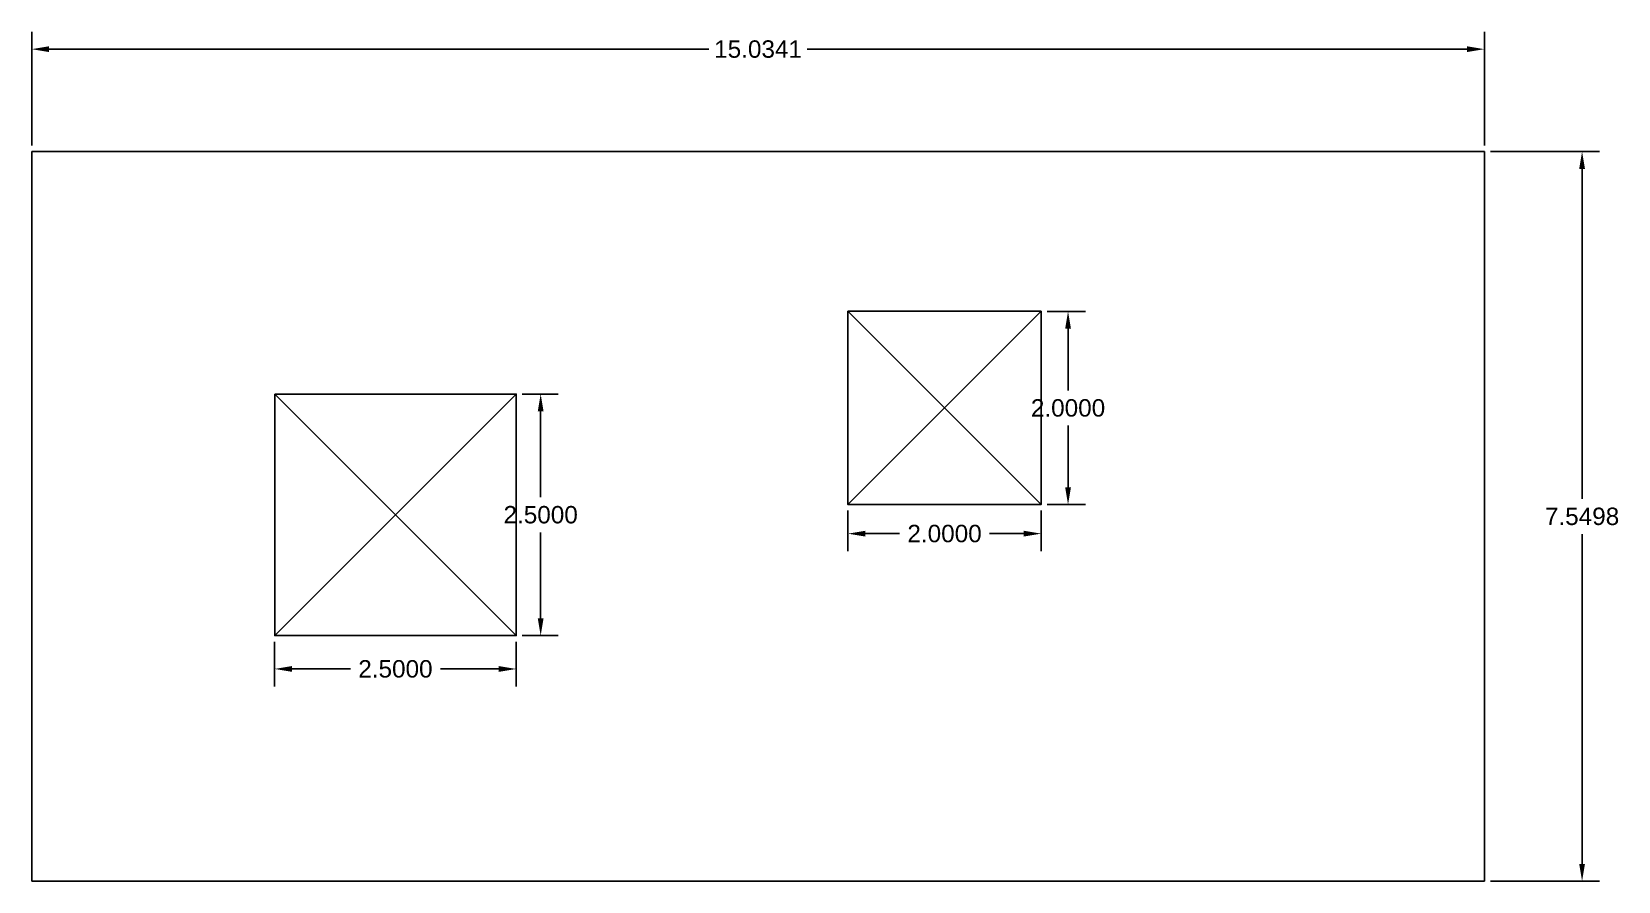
# Model space of a CAD drawing. Header units: inches. Extents: x 12.5 to 28.9, y 10 to 18.8.
import ezdxf

# ---------------------------------------------------------------- set-up
doc = ezdxf.new("R2010")
doc.units = ezdxf.units.IN
doc.header["$MEASUREMENT"] = 0
doc.styles.get("Standard").update_dxf_attribs({"font": 'Arial.ttf'})
doc.dimstyles.get("Standard").update_dxf_attribs({"dimtxt": 0.18, "dimasz": 0.18, "dimexe": 0.18, "dimexo": 0.0625, "dimgap": 0.09, "dimtad": 0, "dimtih": 1, "dimtoh": 1, "dimdec": 4, "dimzin": 0, "dimdsep": 46, "dimtxsty": 'Standard', "dimcen": 0.09, "dimadec": 0, "dimazin": 0, "dimtfac": 1, "dimtdec": 4, "dimtofl": 0, "dimtmove": 0, "dimatfit": 3, "dimfxl": 1, "dimtolj": 1, "dimtzin": 0, "dimarcsym": 0})

# ---------------------------------------------------------------- blocks, each defined once
blk = doc.blocks.new('*D1')
at = {"color": 0, "lineweight": -2, "transparency": 16777216}
for p, q in [((12.486, 17.572), (12.486, 18.75)), ((27.52, 17.572), (27.52, 18.75)), ((12.666, 18.57), (19.495, 18.57)), ((27.34, 18.57), (20.511, 18.57))]:
    blk.add_line(p, q, dxfattribs=at)
at = {"color": 0, "transparency": 16777216}
for points in [[(12.666, 18.6), (12.666, 18.54), (12.486, 18.57)], [(27.34, 18.6), (27.34, 18.54), (27.52, 18.57)]]:
    blk.add_solid(points, dxfattribs=at)
at = {"layer": 'Defpoints', "color": 0, "transparency": 16777216}
for p in [(27.52, 18.57), (12.486, 17.51), (27.52, 17.51)]:
    blk.add_point(p, dxfattribs=at)
at = {"color": 0, "transparency": 16777216, "insert": (20.003, 18.57), "char_height": 0.18, "attachment_point": 5}
blk.add_mtext('\\A1;15.0341', dxfattribs=at)
blk = doc.blocks.new('*D2')
at = {"color": 0, "lineweight": -2, "transparency": 16777216}
for p, q in [((27.582, 17.51), (28.711, 17.51)), ((28.531, 17.33), (28.531, 13.917)), ((28.531, 10.14), (28.531, 13.553)), ((27.582, 9.96), (28.711, 9.96))]:
    blk.add_line(p, q, dxfattribs=at)
at = {"color": 0, "transparency": 16777216}
for points in [[(28.501, 17.33), (28.561, 17.33), (28.531, 17.51)], [(28.501, 10.14), (28.561, 10.14), (28.531, 9.96)]]:
    blk.add_solid(points, dxfattribs=at)
at = {"layer": 'Defpoints', "color": 0, "transparency": 16777216}
for p in [(27.52, 17.51), (27.52, 9.96), (28.531, 9.96)]:
    blk.add_point(p, dxfattribs=at)
at = {"color": 0, "transparency": 16777216, "insert": (28.531, 13.735), "char_height": 0.18, "attachment_point": 5}
blk.add_mtext('\\A1;7.5498', dxfattribs=at)
blk = doc.blocks.new('*D10')
at = {"color": 0, "lineweight": -2, "transparency": 16777216}
for p, q in [((17.563, 15.002), (17.933, 15.002)), ((17.753, 14.822), (17.753, 13.934)), ((17.753, 12.682), (17.753, 13.57)), ((17.563, 12.502), (17.933, 12.502))]:
    blk.add_line(p, q, dxfattribs=at)
at = {"color": 0, "transparency": 16777216}
for points in [[(17.723, 14.822), (17.783, 14.822), (17.753, 15.002)], [(17.723, 12.682), (17.783, 12.682), (17.753, 12.502)]]:
    blk.add_solid(points, dxfattribs=at)
at = {"layer": 'Defpoints', "color": 0, "transparency": 16777216}
for p in [(17.5, 15.002), (17.5, 12.502), (17.753, 12.502)]:
    blk.add_point(p, dxfattribs=at)
at = {"color": 0, "transparency": 16777216, "insert": (17.753, 13.752), "char_height": 0.18, "attachment_point": 5}
blk.add_mtext('\\A1;2.5000', dxfattribs=at)
blk = doc.blocks.new('*D11')
at = {"color": 0, "lineweight": -2, "transparency": 16777216}
for p, q in [((15, 12.439), (15, 11.977)), ((17.5, 12.439), (17.5, 11.977)), ((15.18, 12.157), (15.786, 12.157)), ((17.32, 12.157), (16.715, 12.157))]:
    blk.add_line(p, q, dxfattribs=at)
at = {"color": 0, "transparency": 16777216}
for points in [[(15.18, 12.187), (15.18, 12.127), (15, 12.157)], [(17.32, 12.187), (17.32, 12.127), (17.5, 12.157)]]:
    blk.add_solid(points, dxfattribs=at)
at = {"layer": 'Defpoints', "color": 0, "transparency": 16777216}
for p in [(15, 12.502), (17.5, 12.502), (15, 12.157)]:
    blk.add_point(p, dxfattribs=at)
at = {"color": 0, "transparency": 16777216, "insert": (16.25, 12.157), "char_height": 0.18, "attachment_point": 5}
blk.add_mtext('\\A1;2.5000', dxfattribs=at)
blk = doc.blocks.new('*D12')
at = {"color": 0, "lineweight": -2, "transparency": 16777216}
for p, q in [((22.995, 15.857), (23.391, 15.857)), ((23.211, 15.677), (23.211, 15.039)), ((23.211, 14.037), (23.211, 14.676)), ((22.995, 13.857), (23.391, 13.857))]:
    blk.add_line(p, q, dxfattribs=at)
at = {"color": 0, "transparency": 16777216}
for points in [[(23.181, 15.677), (23.241, 15.677), (23.211, 15.857)], [(23.181, 14.037), (23.241, 14.037), (23.211, 13.857)]]:
    blk.add_solid(points, dxfattribs=at)
at = {"layer": 'Defpoints', "color": 0, "transparency": 16777216}
for p in [(22.933, 15.857), (22.933, 13.857), (23.211, 13.857)]:
    blk.add_point(p, dxfattribs=at)
at = {"color": 0, "transparency": 16777216, "insert": (23.211, 14.857), "char_height": 0.18, "attachment_point": 5}
blk.add_mtext('\\A1;2.0000', dxfattribs=at)
blk = doc.blocks.new('*D13')
at = {"color": 0, "lineweight": -2, "transparency": 16777216}
for p, q in [((20.933, 13.795), (20.933, 13.377)), ((22.933, 13.795), (22.933, 13.377)), ((21.113, 13.557), (21.468, 13.557)), ((22.753, 13.557), (22.398, 13.557))]:
    blk.add_line(p, q, dxfattribs=at)
at = {"color": 0, "transparency": 16777216}
for points in [[(21.113, 13.587), (21.113, 13.527), (20.933, 13.557)], [(22.753, 13.587), (22.753, 13.527), (22.933, 13.557)]]:
    blk.add_solid(points, dxfattribs=at)
at = {"layer": 'Defpoints', "color": 0, "transparency": 16777216}
for p in [(20.933, 13.857), (22.933, 13.857), (20.933, 13.557)]:
    blk.add_point(p, dxfattribs=at)
at = {"color": 0, "transparency": 16777216, "insert": (21.933, 13.557), "char_height": 0.18, "attachment_point": 5}
blk.add_mtext('\\A1;2.0000', dxfattribs=at)

msp = doc.modelspace()

# ---------------------------------------------------------------- linework, layer by layer
for p, q in [((12.48588, 17.50997), (27.52, 17.50997)), ((12.48588, 9.96018), (12.48588, 17.50997)), ((27.52, 17.50997), (27.52, 9.96018)), ((20.93286, 15.85749), (22.93286, 13.85749)), ((22.93286, 15.85749), (20.93286, 13.85749)), ((15.00039, 15.00189), (17.50039, 12.50189)), ((17.50039, 15.00189), (15.00039, 12.50189)), ((27.52, 9.96018), (12.48588, 9.96018))]:
    msp.add_line(p, q)
for points in [[(20.93286, 15.85749), (22.93286, 15.85749), (22.93286, 13.85749), (20.93286, 13.85749)], [(15.00039, 15.00189), (17.50039, 15.00189), (17.50039, 12.50189), (15.00039, 12.50189)]]:
    msp.add_lwpolyline(points, close=True)

# ---------------------------------------------------------------- dimensions: what is measured, and where the dimension line sits
for base, p1, p2, picture, middle in [((27.52, 18.57047), (12.48588, 17.50997), (27.52, 17.50997), '*D1', (20.00294, 18.57047)), ((20.93286, 13.55676), (22.93286, 13.85749), (20.93286, 13.85749), '*D13', (21.93286, 13.55676)), ((15.00039, 12.15735), (17.50039, 12.50189), (15.00039, 12.50189), '*D11', (16.25039, 12.15735))]:
    dim = msp.add_linear_dim(base=base, p1=p1, p2=p2, dimstyle='Standard')
    dim.commit()
    dim.dimension.update_dxf_attribs({"geometry": picture, "text_midpoint": middle})
for base, p1, p2, picture, middle in [((28.5307, 9.96018), (27.52, 17.50997), (27.52, 9.96018), '*D2', (28.5307, 13.73507)), ((23.21084, 13.85749), (22.93286, 15.85749), (22.93286, 13.85749), '*D12', (23.21084, 14.85749)), ((17.75319, 12.50189), (17.50039, 15.00189), (17.50039, 12.50189), '*D10', (17.75319, 13.75189))]:
    dim = msp.add_linear_dim(base=base, p1=p1, p2=p2, angle=90, dimstyle='Standard')
    dim.commit()
    dim.dimension.update_dxf_attribs({"geometry": picture, "text_midpoint": middle})

doc.saveas('drawing.dxf')
